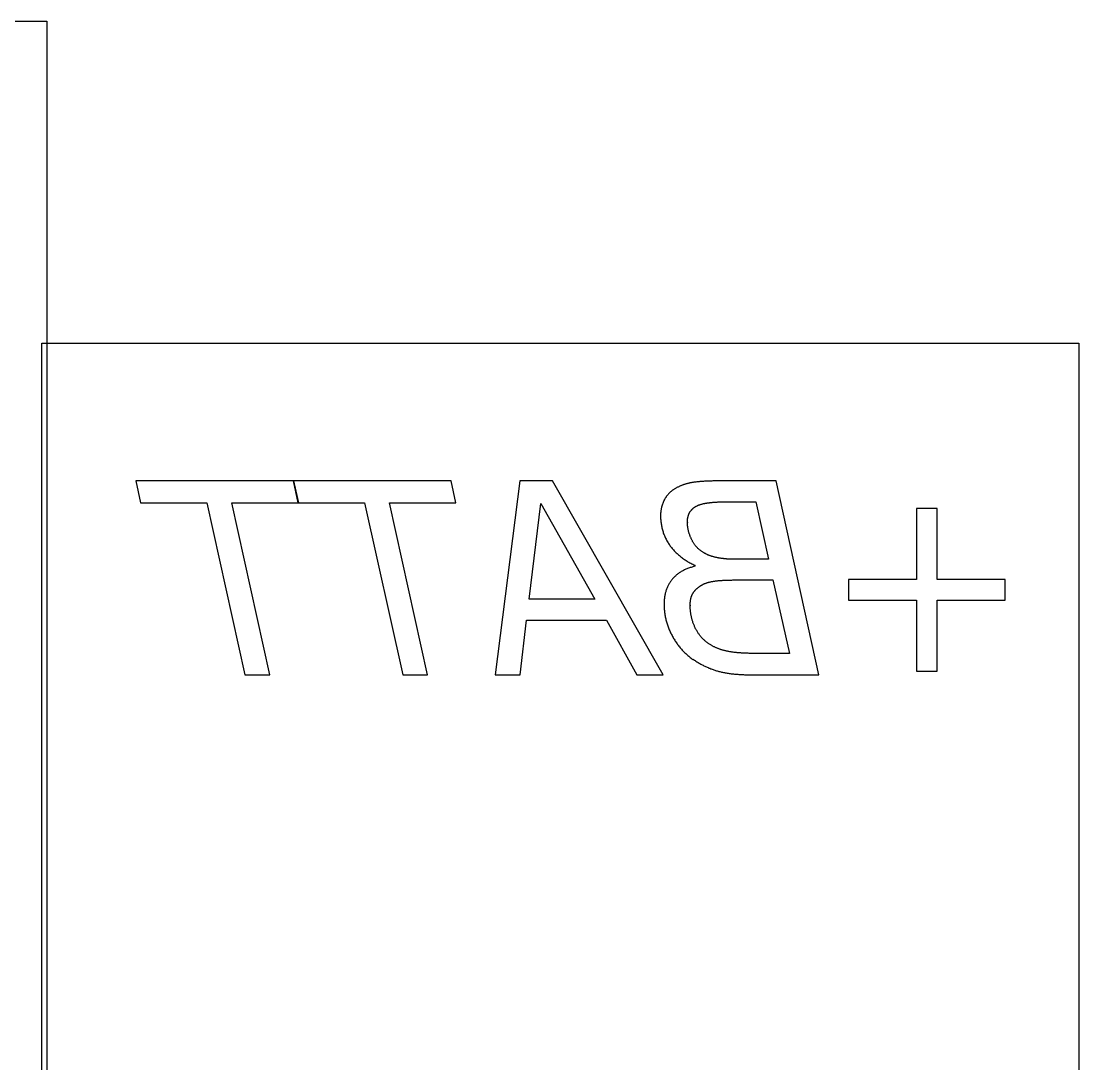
# Model space of a CAD drawing. Extents: x 0.1 to 5.4, y -0.8 to 9.9.
# Drawn here: x 2.662 to 5.37, y 7.257 to 9.926 of the extents above; entities that cross this region are included whole.
import ezdxf

# ---------------------------------------------------------------- set-up
doc = ezdxf.new("R2010")
doc.units = 0
doc.layers.add('CAPA_1', color=7, linetype='CONTINUOUS')

msp = doc.modelspace()

# ---------------------------------------------------------------- linework, layer by layer
at = {"layer": 'CAPA_1', "color": 7}
for points in [[(0.0738, 9.9262), (2.728, 9.9262), (2.728, 0.0738), (0.0738, 0.0738)], [(2.7154, 9.1023), (5.3695, 9.1023), (5.3695, -0.7501), (2.7154, -0.7501)], [(2.9682, 8.6932), (3.1378, 8.6932), (3.2352, 8.2532), (3.2991, 8.2532), (3.2017, 8.6932), (3.3713, 8.6932), (3.3591, 8.7495), (2.9561, 8.7495)], [(3.3719, 8.6932), (3.5415, 8.6932), (3.6389, 8.2532), (3.7028, 8.2532), (3.6054, 8.6932), (3.7749, 8.6932), (3.7628, 8.7495), (3.3598, 8.7495)], [(3.8755, 8.2532), (3.9397, 8.2532), (3.9557, 8.3929), (4.1607, 8.3929), (4.2386, 8.2532), (4.3054, 8.2532), (4.0224, 8.7495), (3.9388, 8.7495)], [(3.9627, 8.4469), (3.9924, 8.6919), (4.1304, 8.4469)], [(4.7799, 8.4439), (4.954, 8.4439), (4.954, 8.2622), (5.007, 8.2622), (5.007, 8.4439), (5.1811, 8.4439), (5.1811, 8.4972), (5.007, 8.4972), (5.007, 8.6789), (4.954, 8.6789), (4.954, 8.4972), (4.7799, 8.4972)]]:
    msp.add_lwpolyline(points, close=True, dxfattribs=at)
for points in [[(4.3808, 8.7453), (4.3791, 8.745), (4.3775, 8.7447), (4.3759, 8.7444), (4.3742, 8.7441), (4.3726, 8.7437), (4.371, 8.7434), (4.3694, 8.743), (4.3679, 8.7426), (4.3663, 8.7422), (4.3647, 8.7417), (4.3632, 8.7413), (4.3616, 8.7408), (4.3601, 8.7403), (4.3586, 8.7398), (4.3571, 8.7393), (4.3556, 8.7387), (4.3541, 8.7382), (4.3526, 8.7376), (4.3511, 8.737), (4.3496, 8.7364), (4.3482, 8.7357), (4.3467, 8.7351), (4.3453, 8.7344), (4.3439, 8.7337), (4.3425, 8.733), (4.341, 8.7323), (4.3396, 8.7315), (4.3383, 8.7307), (4.3369, 8.73), (4.3355, 8.7292), (4.3341, 8.7283)], [(4.458, 8.7494), (4.4547, 8.7494), (4.4514, 8.7494), (4.4482, 8.7493), (4.4451, 8.7493), (4.4419, 8.7493), (4.4389, 8.7492), (4.4359, 8.7492), (4.433, 8.7491), (4.4301, 8.749), (4.4272, 8.749), (4.4245, 8.7489), (4.4218, 8.7488), (4.4191, 8.7487), (4.4165, 8.7485), (4.4139, 8.7484), (4.4115, 8.7483), (4.409, 8.7482), (4.4066, 8.748), (4.4043, 8.7478), (4.402, 8.7477), (4.3998, 8.7475), (4.3977, 8.7473), (4.3956, 8.7471), (4.3935, 8.7469), (4.3915, 8.7467), (4.3896, 8.7465), (4.3877, 8.7463), (4.3859, 8.746), (4.3841, 8.7458), (4.3824, 8.7456), (4.3808, 8.7453)], [(4.5296, 8.2531), (4.7043, 8.2531), (4.5947, 8.7494), (4.458, 8.7494)], [(4.3341, 8.7283), (4.333, 8.7276), (4.3319, 8.7268), (4.3308, 8.7261), (4.3297, 8.7253), (4.3287, 8.7245), (4.3277, 8.7237), (4.3267, 8.7229), (4.3257, 8.7221), (4.3247, 8.7212), (4.3237, 8.7204), (4.3228, 8.7195), (4.3219, 8.7186), (4.321, 8.7177), (4.3201, 8.7168), (4.3192, 8.7159), (4.3184, 8.7149), (4.3176, 8.714), (4.3167, 8.713), (4.316, 8.7121), (4.3152, 8.7111), (4.3144, 8.7101), (4.3137, 8.7091), (4.313, 8.708), (4.3123, 8.707), (4.3116, 8.7059), (4.311, 8.7049), (4.3103, 8.7038), (4.3097, 8.7027), (4.3091, 8.7016), (4.3085, 8.7005), (4.3079, 8.6993)], [(4.3079, 8.6993), (4.3074, 8.6982), (4.3068, 8.6971), (4.3063, 8.6959), (4.3058, 8.6948), (4.3053, 8.6936), (4.3048, 8.6925), (4.3044, 8.6913), (4.3039, 8.6901), (4.3035, 8.6889), (4.3031, 8.6877), (4.3027, 8.6865), (4.3024, 8.6853), (4.302, 8.6841), (4.3017, 8.6828), (4.3014, 8.6816), (4.3011, 8.6804), (4.3008, 8.6791), (4.3006, 8.6778), (4.3003, 8.6766), (4.3001, 8.6753), (4.2999, 8.674), (4.2997, 8.6727), (4.2996, 8.6714), (4.2995, 8.6701), (4.2993, 8.6688), (4.2992, 8.6675), (4.2991, 8.6661), (4.2991, 8.6648), (4.299, 8.6634), (4.299, 8.6621), (4.299, 8.6607)], [(4.3849, 8.6812), (4.3858, 8.6818), (4.3867, 8.6823), (4.3876, 8.6829), (4.3885, 8.6835), (4.3894, 8.684), (4.3904, 8.6845), (4.3913, 8.685), (4.3923, 8.6855), (4.3933, 8.686), (4.3943, 8.6864), (4.3953, 8.6869), (4.3963, 8.6873), (4.3973, 8.6877), (4.3984, 8.6881), (4.3995, 8.6885), (4.4005, 8.6889), (4.4016, 8.6892), (4.4027, 8.6896), (4.4039, 8.6899), (4.405, 8.6902), (4.4062, 8.6906), (4.4073, 8.6908), (4.4085, 8.6911), (4.4097, 8.6914), (4.4109, 8.6916), (4.4121, 8.6919), (4.4134, 8.6921), (4.4146, 8.6923), (4.4159, 8.6925), (4.4171, 8.6927), (4.4184, 8.6928)], [(4.4184, 8.6928), (4.4198, 8.693), (4.4211, 8.6932), (4.4224, 8.6934), (4.4238, 8.6936), (4.4252, 8.6937), (4.4267, 8.6939), (4.4281, 8.6941), (4.4296, 8.6942), (4.4311, 8.6944), (4.4327, 8.6945), (4.4342, 8.6946), (4.4358, 8.6947), (4.4374, 8.6949), (4.439, 8.695), (4.4407, 8.6951), (4.4424, 8.6952), (4.4441, 8.6953), (4.4458, 8.6954), (4.4475, 8.6954), (4.4493, 8.6955), (4.4511, 8.6956), (4.4529, 8.6956), (4.4548, 8.6957), (4.4567, 8.6957), (4.4586, 8.6958), (4.4605, 8.6958), (4.4625, 8.6958), (4.4644, 8.6959), (4.4664, 8.6959), (4.4684, 8.6959), (4.4705, 8.6959)], [(4.4705, 8.6959), (4.5427, 8.6959), (4.5752, 8.5486), (4.4922, 8.5486)], [(4.3677, 8.6429), (4.3677, 8.6438), (4.3677, 8.6447), (4.3677, 8.6455), (4.3677, 8.6464), (4.3678, 8.6473), (4.3678, 8.6481), (4.3679, 8.6489), (4.368, 8.6498), (4.368, 8.6506), (4.3681, 8.6514), (4.3682, 8.6522), (4.3683, 8.653), (4.3684, 8.6537), (4.3686, 8.6545), (4.3687, 8.6553), (4.3689, 8.656), (4.369, 8.6567), (4.3692, 8.6574), (4.3693, 8.6582), (4.3695, 8.6589), (4.3697, 8.6595), (4.3699, 8.6602), (4.3701, 8.6609), (4.3703, 8.6615), (4.3706, 8.6622), (4.3708, 8.6628), (4.3711, 8.6635), (4.3713, 8.6641), (4.3716, 8.6647), (4.3719, 8.6653), (4.3721, 8.6659)], [(4.3721, 8.6659), (4.3724, 8.6665), (4.3727, 8.667), (4.373, 8.6676), (4.3734, 8.6682), (4.3737, 8.6688), (4.374, 8.6693), (4.3743, 8.6699), (4.3747, 8.6704), (4.3751, 8.6709), (4.3754, 8.6715), (4.3758, 8.672), (4.3762, 8.6725), (4.3766, 8.673), (4.377, 8.6735), (4.3774, 8.674), (4.3778, 8.6745), (4.3782, 8.675), (4.3786, 8.6755), (4.3791, 8.676), (4.3795, 8.6765), (4.38, 8.6769), (4.3804, 8.6774), (4.3809, 8.6778), (4.3814, 8.6783), (4.3818, 8.6787), (4.3823, 8.6791), (4.3828, 8.6796), (4.3833, 8.68), (4.3839, 8.6804), (4.3844, 8.6808), (4.3849, 8.6812)], [(4.299, 8.6607), (4.299, 8.6579), (4.2991, 8.6552), (4.2992, 8.6525), (4.2994, 8.6498), (4.2996, 8.6471), (4.2999, 8.6444), (4.3002, 8.6418), (4.3005, 8.6392), (4.301, 8.6366), (4.3014, 8.634), (4.3019, 8.6314), (4.3025, 8.6289), (4.3031, 8.6264), (4.3037, 8.6239), (4.3045, 8.6214), (4.3052, 8.619), (4.306, 8.6165), (4.3069, 8.6141), (4.3078, 8.6117), (4.3087, 8.6094), (4.3097, 8.607), (4.3107, 8.6047), (4.3118, 8.6024), (4.313, 8.6001), (4.3142, 8.5978), (4.3154, 8.5956), (4.3167, 8.5934), (4.318, 8.5912), (4.3194, 8.589), (4.3208, 8.5868), (4.3223, 8.5847)], [(4.3782, 8.6), (4.3775, 8.6014), (4.3769, 8.6028), (4.3763, 8.6043), (4.3757, 8.6057), (4.3751, 8.6071), (4.3745, 8.6086), (4.374, 8.61), (4.3735, 8.6114), (4.373, 8.6128), (4.3725, 8.6142), (4.3721, 8.6157), (4.3716, 8.6171), (4.3712, 8.6185), (4.3708, 8.6199), (4.3705, 8.6213), (4.3701, 8.6227), (4.3698, 8.6241), (4.3695, 8.6255), (4.3692, 8.6268), (4.369, 8.6282), (4.3688, 8.6296), (4.3686, 8.631), (4.3684, 8.6324), (4.3682, 8.6337), (4.3681, 8.6351), (4.3679, 8.6365), (4.3678, 8.6378), (4.3678, 8.6392), (4.3677, 8.6406), (4.3677, 8.6419), (4.3677, 8.6433)], [(4.3677, 8.6433), (4.3677, 8.6429)], [(4.3223, 8.5847), (4.3238, 8.5826), (4.3254, 8.5805), (4.327, 8.5785), (4.3286, 8.5764), (4.3303, 8.5744), (4.332, 8.5725), (4.3337, 8.5706), (4.3355, 8.5687), (4.3374, 8.5668), (4.3392, 8.565), (4.3411, 8.5632), (4.343, 8.5614), (4.345, 8.5597), (4.347, 8.558), (4.3491, 8.5563), (4.3511, 8.5546), (4.3533, 8.553), (4.3554, 8.5514), (4.3576, 8.5499), (4.3598, 8.5484), (4.3621, 8.5469), (4.3644, 8.5454), (4.3667, 8.544), (4.3691, 8.5426), (4.3715, 8.5412), (4.374, 8.5399), (4.3765, 8.5386), (4.379, 8.5373), (4.3816, 8.5361), (4.3842, 8.5349), (4.3868, 8.5337)], [(4.4085, 8.5659), (4.4073, 8.5667), (4.406, 8.5675), (4.4048, 8.5684), (4.4036, 8.5692), (4.4024, 8.5701), (4.4012, 8.5709), (4.4001, 8.5719), (4.3989, 8.5728), (4.3978, 8.5737), (4.3967, 8.5747), (4.3957, 8.5757), (4.3946, 8.5767), (4.3936, 8.5777), (4.3925, 8.5788), (4.3915, 8.5799), (4.3906, 8.581), (4.3896, 8.5821), (4.3887, 8.5832), (4.3877, 8.5844), (4.3868, 8.5856), (4.386, 8.5868), (4.3851, 8.588), (4.3843, 8.5892), (4.3834, 8.5905), (4.3826, 8.5918), (4.3818, 8.5931), (4.3811, 8.5944), (4.3803, 8.5958), (4.3796, 8.5972), (4.3789, 8.5985), (4.3782, 8.6)], [(4.4443, 8.5527), (4.443, 8.5529), (4.4417, 8.5532), (4.4404, 8.5535), (4.4391, 8.5538), (4.4378, 8.5541), (4.4366, 8.5544), (4.4353, 8.5548), (4.4341, 8.5551), (4.4329, 8.5555), (4.4317, 8.5558), (4.4304, 8.5562), (4.4293, 8.5566), (4.4281, 8.557), (4.4269, 8.5574), (4.4257, 8.5578), (4.4246, 8.5582), (4.4234, 8.5587), (4.4223, 8.5591), (4.4212, 8.5596), (4.4201, 8.5601), (4.419, 8.5605), (4.4179, 8.561), (4.4168, 8.5615), (4.4157, 8.5621), (4.4147, 8.5626), (4.4136, 8.5631), (4.4126, 8.5637), (4.4116, 8.5642), (4.4105, 8.5648), (4.4095, 8.5654), (4.4085, 8.5659)], [(4.3868, 8.5307), (4.3844, 8.53), (4.3819, 8.5294), (4.3796, 8.5287), (4.3772, 8.528), (4.3749, 8.5273), (4.3727, 8.5265), (4.3704, 8.5257), (4.3683, 8.5249), (4.3661, 8.524), (4.364, 8.5231), (4.3619, 8.5222), (4.3599, 8.5213), (4.3579, 8.5203), (4.3559, 8.5192), (4.354, 8.5182), (4.3521, 8.5171), (4.3503, 8.516), (4.3485, 8.5148), (4.3467, 8.5137), (4.3449, 8.5125), (4.3433, 8.5112), (4.3416, 8.5099), (4.34, 8.5086), (4.3384, 8.5073), (4.3368, 8.5059), (4.3353, 8.5045), (4.3339, 8.5031), (4.3324, 8.5016), (4.331, 8.5001), (4.3297, 8.4986), (4.3284, 8.497)], [(4.3868, 8.5337), (4.3868, 8.5307)], [(4.4922, 8.5486), (4.4904, 8.5486), (4.4887, 8.5486), (4.487, 8.5486), (4.4852, 8.5486), (4.4835, 8.5487), (4.4818, 8.5487), (4.4802, 8.5488), (4.4785, 8.5488), (4.4769, 8.5489), (4.4752, 8.549), (4.4736, 8.5491), (4.472, 8.5492), (4.4704, 8.5493), (4.4688, 8.5494), (4.4673, 8.5495), (4.4657, 8.5497), (4.4642, 8.5498), (4.4627, 8.55), (4.4612, 8.5501), (4.4597, 8.5503), (4.4582, 8.5505), (4.4568, 8.5506), (4.4553, 8.5508), (4.4539, 8.551), (4.4525, 8.5512), (4.4511, 8.5514), (4.4497, 8.5517), (4.4483, 8.5519), (4.447, 8.5522), (4.4456, 8.5524), (4.4443, 8.5527)], [(4.3284, 8.497), (4.3271, 8.4954), (4.3258, 8.4938), (4.3246, 8.4921), (4.3234, 8.4905), (4.3223, 8.4887), (4.3212, 8.487), (4.3202, 8.4852), (4.3192, 8.4834), (4.3182, 8.4816), (4.3173, 8.4797), (4.3164, 8.4778), (4.3156, 8.4759), (4.3148, 8.4739), (4.3141, 8.4719), (4.3134, 8.4699), (4.3127, 8.4679), (4.3121, 8.4658), (4.3115, 8.4637), (4.311, 8.4616), (4.3105, 8.4594), (4.3101, 8.4572), (4.3097, 8.455), (4.3093, 8.4528), (4.309, 8.4505), (4.3087, 8.4482), (4.3085, 8.4458), (4.3083, 8.4435), (4.3081, 8.4411), (4.308, 8.4386), (4.308, 8.4362), (4.3079, 8.4337)], [(4.3808, 8.4599), (4.3812, 8.4607), (4.3816, 8.4614), (4.382, 8.4622), (4.3825, 8.4629), (4.383, 8.4636), (4.3835, 8.4644), (4.384, 8.4651), (4.3845, 8.4658), (4.3851, 8.4666), (4.3857, 8.4673), (4.3863, 8.468), (4.3869, 8.4687), (4.3875, 8.4694), (4.3882, 8.4701), (4.3889, 8.4708), (4.3896, 8.4715), (4.3903, 8.4722), (4.391, 8.4729), (4.3918, 8.4736), (4.3926, 8.4743), (4.3934, 8.475), (4.3942, 8.4756), (4.395, 8.4763), (4.3959, 8.477), (4.3968, 8.4777), (4.3977, 8.4783), (4.3986, 8.479), (4.3995, 8.4796), (4.4005, 8.4803), (4.4015, 8.4809), (4.4025, 8.4816)], [(4.4025, 8.4816), (4.4033, 8.4821), (4.4042, 8.4826), (4.405, 8.4831), (4.4059, 8.4836), (4.4068, 8.4841), (4.4077, 8.4846), (4.4086, 8.485), (4.4096, 8.4855), (4.4105, 8.4859), (4.4115, 8.4863), (4.4125, 8.4867), (4.4135, 8.4871), (4.4145, 8.4875), (4.4155, 8.4879), (4.4166, 8.4883), (4.4176, 8.4886), (4.4187, 8.489), (4.4198, 8.4893), (4.4209, 8.4896), (4.422, 8.4899), (4.4232, 8.4902), (4.4243, 8.4905), (4.4255, 8.4908), (4.4267, 8.4911), (4.4279, 8.4913), (4.4291, 8.4916), (4.4303, 8.4918), (4.4315, 8.492), (4.4328, 8.4922), (4.4341, 8.4924), (4.4354, 8.4926)], [(4.4354, 8.4926), (4.4367, 8.4928), (4.438, 8.493), (4.4393, 8.4932), (4.4407, 8.4934), (4.4422, 8.4935), (4.4436, 8.4937), (4.4451, 8.4938), (4.4466, 8.494), (4.4482, 8.4941), (4.4498, 8.4943), (4.4514, 8.4944), (4.453, 8.4945), (4.4547, 8.4947), (4.4564, 8.4948), (4.4582, 8.4949), (4.46, 8.495), (4.4618, 8.4951), (4.4636, 8.4951), (4.4655, 8.4952), (4.4674, 8.4953), (4.4694, 8.4954), (4.4714, 8.4954), (4.4734, 8.4955), (4.4754, 8.4955), (4.4775, 8.4956), (4.4796, 8.4956), (4.4817, 8.4956), (4.4839, 8.4957), (4.4861, 8.4957), (4.4883, 8.4957), (4.4906, 8.4957)], [(4.4906, 8.4957), (4.5867, 8.4957), (4.6286, 8.3077), (4.5414, 8.3077)], [(4.3747, 8.4299), (4.3747, 8.4311), (4.3747, 8.4323), (4.3747, 8.4334), (4.3748, 8.4346), (4.3748, 8.4357), (4.3749, 8.4369), (4.375, 8.438), (4.3751, 8.4391), (4.3752, 8.4401), (4.3753, 8.4412), (4.3755, 8.4422), (4.3756, 8.4433), (4.3758, 8.4443), (4.3759, 8.4453), (4.3761, 8.4463), (4.3763, 8.4472), (4.3765, 8.4482), (4.3767, 8.4491), (4.377, 8.45), (4.3772, 8.451), (4.3775, 8.4518), (4.3777, 8.4527), (4.378, 8.4536), (4.3783, 8.4544), (4.3786, 8.4553), (4.379, 8.4561), (4.3793, 8.4569), (4.3796, 8.4577), (4.38, 8.4584), (4.3804, 8.4592), (4.3808, 8.4599)], [(4.3079, 8.4337), (4.308, 8.431), (4.308, 8.4283), (4.3081, 8.4256), (4.3083, 8.4229), (4.3085, 8.4202), (4.3087, 8.4175), (4.309, 8.4148), (4.3093, 8.4122), (4.3097, 8.4095), (4.3101, 8.4069), (4.3105, 8.4042), (4.311, 8.4016), (4.3115, 8.399), (4.3121, 8.3964), (4.3127, 8.3938), (4.3134, 8.3912), (4.3141, 8.3886), (4.3148, 8.386), (4.3156, 8.3835), (4.3164, 8.3809), (4.3173, 8.3784), (4.3182, 8.3758), (4.3192, 8.3733), (4.3202, 8.3708), (4.3212, 8.3683), (4.3223, 8.3658), (4.3234, 8.3633), (4.3246, 8.3608), (4.3258, 8.3583), (4.3271, 8.3559), (4.3284, 8.3534)], [(4.3878, 8.3729), (4.387, 8.3746), (4.3861, 8.3764), (4.3854, 8.3782), (4.3846, 8.38), (4.3839, 8.3818), (4.3832, 8.3836), (4.3825, 8.3854), (4.3819, 8.3872), (4.3813, 8.3891), (4.3807, 8.3909), (4.3801, 8.3927), (4.3796, 8.3946), (4.3791, 8.3964), (4.3786, 8.3983), (4.3782, 8.4001), (4.3778, 8.402), (4.3774, 8.4039), (4.377, 8.4058), (4.3767, 8.4077), (4.3763, 8.4096), (4.3761, 8.4115), (4.3758, 8.4134), (4.3756, 8.4153), (4.3754, 8.4172), (4.3752, 8.4192), (4.375, 8.4211), (4.3749, 8.4231), (4.3748, 8.425), (4.3747, 8.427), (4.3747, 8.4289), (4.3747, 8.4309)], [(4.3747, 8.4309), (4.3747, 8.4299)], [(4.4261, 8.3302), (4.4245, 8.3312), (4.4229, 8.3322), (4.4213, 8.3333), (4.4198, 8.3344), (4.4183, 8.3355), (4.4168, 8.3367), (4.4153, 8.3378), (4.4139, 8.339), (4.4125, 8.3402), (4.4111, 8.3415), (4.4097, 8.3427), (4.4084, 8.344), (4.4071, 8.3453), (4.4058, 8.3466), (4.4045, 8.348), (4.4033, 8.3494), (4.4021, 8.3508), (4.4009, 8.3522), (4.3997, 8.3536), (4.3986, 8.3551), (4.3975, 8.3566), (4.3964, 8.3581), (4.3953, 8.3597), (4.3943, 8.3612), (4.3933, 8.3628), (4.3923, 8.3644), (4.3914, 8.3661), (4.3904, 8.3677), (4.3895, 8.3694), (4.3886, 8.3711), (4.3878, 8.3729)], [(4.3284, 8.3534), (4.3297, 8.351), (4.331, 8.3486), (4.3324, 8.3462), (4.3338, 8.3439), (4.3352, 8.3416), (4.3366, 8.3394), (4.3381, 8.3371), (4.3396, 8.3349), (4.3411, 8.3327), (4.3427, 8.3306), (4.3443, 8.3285), (4.3459, 8.3264), (4.3475, 8.3243), (4.3492, 8.3223), (4.3508, 8.3203), (4.3525, 8.3183), (4.3543, 8.3164), (4.356, 8.3145), (4.3578, 8.3126), (4.3597, 8.3108), (4.3615, 8.3089), (4.3634, 8.3072), (4.3653, 8.3054), (4.3672, 8.3037), (4.3691, 8.302), (4.3711, 8.3003), (4.3731, 8.2987), (4.3751, 8.2971), (4.3772, 8.2955), (4.3793, 8.2939), (4.3814, 8.2924)], [(4.4724, 8.3128), (4.4707, 8.3131), (4.469, 8.3135), (4.4673, 8.3139), (4.4656, 8.3142), (4.464, 8.3146), (4.4623, 8.3151), (4.4607, 8.3155), (4.4591, 8.3159), (4.4575, 8.3164), (4.4559, 8.3168), (4.4543, 8.3173), (4.4527, 8.3178), (4.4512, 8.3184), (4.4497, 8.3189), (4.4482, 8.3194), (4.4467, 8.32), (4.4452, 8.3206), (4.4437, 8.3212), (4.4423, 8.3218), (4.4409, 8.3224), (4.4394, 8.323), (4.438, 8.3237), (4.4367, 8.3243), (4.4353, 8.325), (4.4339, 8.3257), (4.4326, 8.3264), (4.4313, 8.3271), (4.4299, 8.3279), (4.4287, 8.3286), (4.4274, 8.3294), (4.4261, 8.3302)], [(4.5414, 8.3077), (4.5387, 8.3077), (4.536, 8.3077), (4.5333, 8.3077), (4.5307, 8.3078), (4.5281, 8.3078), (4.5255, 8.3079), (4.523, 8.308), (4.5205, 8.308), (4.5181, 8.3081), (4.5157, 8.3082), (4.5133, 8.3083), (4.5109, 8.3085), (4.5086, 8.3086), (4.5063, 8.3087), (4.504, 8.3089), (4.5018, 8.3091), (4.4996, 8.3092), (4.4975, 8.3094), (4.4953, 8.3096), (4.4932, 8.3098), (4.4912, 8.31), (4.4891, 8.3103), (4.4872, 8.3105), (4.4852, 8.3108), (4.4833, 8.311), (4.4814, 8.3113), (4.4795, 8.3116), (4.4777, 8.3119), (4.4759, 8.3122), (4.4741, 8.3125), (4.4724, 8.3128)], [(4.3814, 8.2932), (4.3834, 8.2919), (4.3854, 8.2905), (4.3874, 8.2892), (4.3894, 8.2879), (4.3915, 8.2866), (4.3935, 8.2853), (4.3955, 8.2841), (4.3976, 8.2829), (4.3996, 8.2817), (4.4017, 8.2806), (4.4037, 8.2794), (4.4058, 8.2783), (4.4079, 8.2773), (4.41, 8.2762), (4.412, 8.2752), (4.4141, 8.2742), (4.4162, 8.2732), (4.4183, 8.2723), (4.4204, 8.2713), (4.4226, 8.2704), (4.4247, 8.2696), (4.4268, 8.2687), (4.4289, 8.2679), (4.4311, 8.2671), (4.4332, 8.2664), (4.4354, 8.2656), (4.4375, 8.2649), (4.4397, 8.2642), (4.4419, 8.2635), (4.444, 8.2629), (4.4462, 8.2623)], [(4.3814, 8.2924), (4.3814, 8.2932)], [(4.4462, 8.2623), (4.4484, 8.2617), (4.4507, 8.2611), (4.4529, 8.2606), (4.4552, 8.2601), (4.4575, 8.2596), (4.4599, 8.2591), (4.4623, 8.2586), (4.4647, 8.2582), (4.4672, 8.2577), (4.4697, 8.2573), (4.4722, 8.2569), (4.4748, 8.2565), (4.4774, 8.2562), (4.48, 8.2559), (4.4826, 8.2555), (4.4853, 8.2552), (4.4881, 8.255), (4.4908, 8.2547), (4.4936, 8.2545), (4.4964, 8.2543), (4.4993, 8.2541), (4.5022, 8.2539), (4.5051, 8.2537), (4.508, 8.2536), (4.511, 8.2534), (4.514, 8.2533), (4.5171, 8.2532), (4.5201, 8.2532), (4.5233, 8.2531), (4.5264, 8.2531), (4.5296, 8.2531)]]:
    msp.add_lwpolyline(points, dxfattribs=at)

doc.saveas('drawing.dxf')
